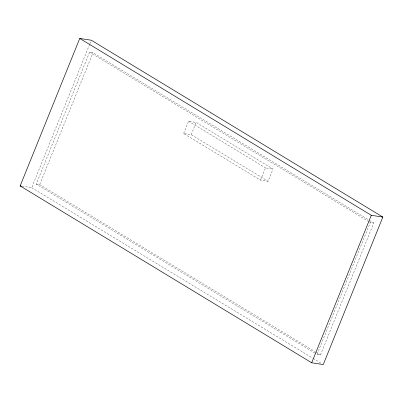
<?xml version="1.0" encoding="UTF-8"?>
<svg xmlns="http://www.w3.org/2000/svg" width="403" height="403" viewBox="0 0 403 403"><rect width="100%" height="100%" fill="white"/><g stroke="black" fill="none" stroke-linecap="round" stroke-linejoin="round"><path stroke-width="0.3" stroke-dasharray="2.02 1.51" d="M21.979 186.216L31.716 187.707L89.657 44.305M89.894 43.72L91.305 40.224M314.889 353.099L36.27 184.1L89.567 52.183L92.967 52.707L368.896 220.078M36.27 184.1L39.67 184.619L92.967 52.707M183.632 133.504L188.589 121.238L196.135 122.396L273.022 169.033L268.071 181.3L260.524 180.141L183.632 133.504L191.178 134.657L268.071 181.3M191.178 134.657L196.135 122.396M260.524 180.141L265.481 167.875L273.022 169.033M317.04 354.403L370.337 222.491L373.737 223.015L320.44 354.927L317.04 354.403L315.428 353.426M369.435 220.406L373.737 223.015M89.567 52.183L368.186 221.187M368.725 221.514L370.337 222.491M188.589 121.238L265.481 167.875M39.67 184.619L315.065 351.663M315.604 351.99L320.44 354.927M31.716 187.707L312.501 358.025M313.04 358.353L321.11 363.249"/><path stroke-width="0.6" d="M20.15 185.934L79.739 38.446L91.305 40.224L382.85 217.066L323.261 364.554L311.695 362.776L20.15 185.934L21.369 186.121M311.695 362.776L371.284 215.293L382.85 217.066M79.739 38.446L371.284 215.293"/></g></svg>
